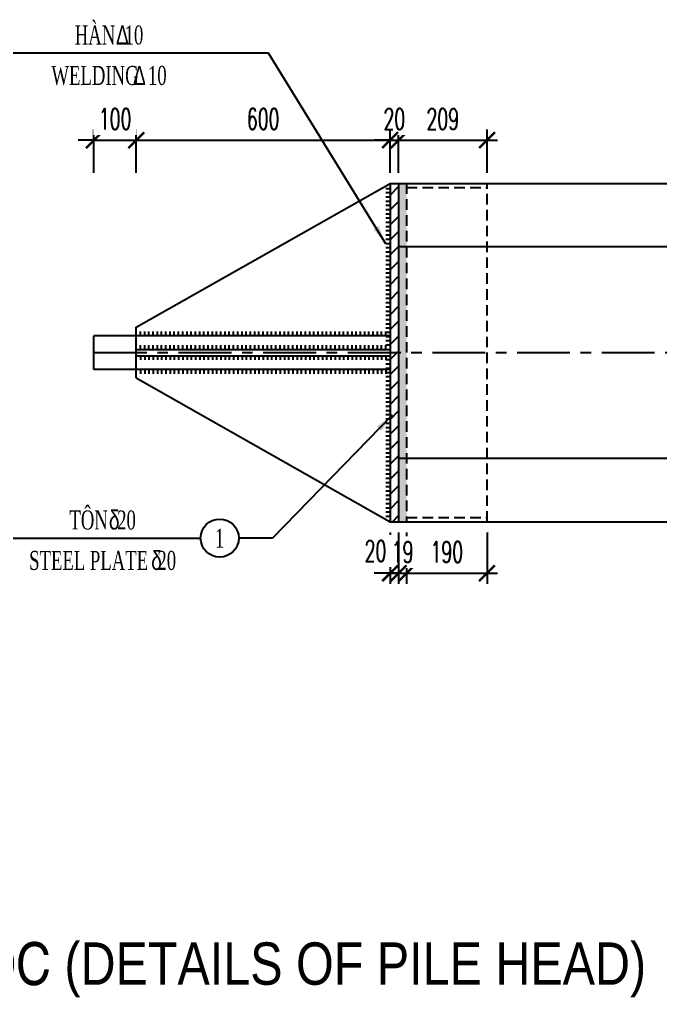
# Model space of a CAD drawing. Extents: x -687 to 808890, y -259 to 107959.
# Drawn here: x 769279 to 770793, y 91647 to 93959 of the extents above; entities that cross this region are included whole.
import ezdxf
from ezdxf.enums import TextEntityAlignment as Align

# ---------------------------------------------------------------- set-up
doc = ezdxf.new("R2010")
doc.units = 0
doc.header["$MEASUREMENT"] = 0
doc.header["$PDMODE"] = 3
doc.linetypes.add('CENTER', pattern=[2, 1.25, -0.25, 0.25, -0.25])
doc.linetypes.add('HIDDEN', pattern=[0.375, 0.25, -0.125])
doc.layers.get('0').update_dxf_attribs({"color": 3, "linetype": 'CONTINUOUS'})
doc.layers.get('DEFPOINTS').update_dxf_attribs({"linetype": 'CONTINUOUS'})
for name, color, linetype in [('Han', 7, 'CONTINUOUS'), ('Hatch', 5, 'CONTINUOUS'), ('Hidden', 4, 'HIDDEN'), ('Kich thuoc', 4, 'CONTINUOUS'), ('Text', 3, 'CONTINUOUS'), ('Thep dai', 6, 'CONTINUOUS'), ('Tim', 8, 'CENTER')]:
    doc.layers.add(name, color=color, linetype=linetype)
doc.styles.add('Kichthuoc', font='romans.shx', dxfattribs={"width": 0.6})
doc.styles.get("Standard").update_dxf_attribs({"font": 'vntimeh.shx', "width": 0.65})
doc.styles.add('SYMBOL', font='greeks.shx', dxfattribs={"width": 0.8})
doc.styles.add('Ten', font='VHARIALN.TTF')
doc.dimstyles.new('Dim 250', dxfattribs={"dimscale": 250, "dimtxt": 0.2, "dimasz": 0.15, "dimexe": 0.1, "dimexo": 0.1, "dimgap": 0.1, "dimtad": 1, "dimdec": 0, "dimlfac": -1, "dimzin": 0, "dimdsep": 46, "dimtxsty": 'Kichthuoc', "dimblk": 'ARCHTICK', "dimcen": 0.1, "dimdle": 0.1, "dimclrd": 4, "dimclre": 4, "dimclrt": 3, "dimadec": 0, "dimazin": 0, "dimtfac": 1, "dimtdec": 0, "dimtix": 1, "dimtmove": 2, "dimatfit": 3, "dimfxl": 1, "dimtfill": 1, "dimtolj": 1, "dimtzin": 0, "dimarcsym": 0})
doc.dimstyles.new('Le 250', dxfattribs={"dimscale": 250, "dimtxt": 0.22, "dimasz": 0.18, "dimexe": 0.1, "dimexo": 0.2, "dimgap": 0.1, "dimtad": 1, "dimdec": 0, "dimzin": 0, "dimdsep": 46, "dimtxsty": 'Kichthuoc', "dimblk": 'ARCHTICK', "dimcen": 0, "dimdle": 0.1, "dimclrd": 2, "dimclre": 2, "dimclrt": 256, "dimadec": 0, "dimazin": 0, "dimtfac": 1, "dimtdec": 0, "dimtix": 1, "dimtmove": 2, "dimatfit": 3, "dimfxl": 1, "dimtolj": 1, "dimtzin": 0, "dimarcsym": 0})
pattern_1 = [(45, (1262.832, -10914.522), (-17.6776695, 17.6776695), [])]

# ---------------------------------------------------------------- blocks, each defined once
blk = doc.blocks.new('_ArchTick')
at = {"color": 0, "linetype": 'ByBlock', "const_width": 0.15}
blk.add_lwpolyline([(-0.5, -0.5), (0.5, 0.5)], dxfattribs=at)
blk = doc.blocks.new('*D77')
at = {"layer": 'DEFPOINTS', "color": 0}
for p in [(770383.6, 93674.2), (770174.6, 93571.9), (770383.6, 93571.9)]:
    blk.add_point(p, dxfattribs=at)
at = {"layer": 'Kich thuoc', "color": 4, "lineweight": -2}
for p, q in [((770174.6, 93596.9), (770174.6, 93699.2)), ((770383.6, 93596.9), (770383.6, 93699.2)), ((770149.6, 93674.2), (770408.6, 93674.2))]:
    blk.add_line(p, q, dxfattribs=at)
at = {"layer": 'Kich thuoc', "color": 4, "lineweight": -2, "xscale": 37.5, "yscale": 37.5, "zscale": 37.5, "rotation": 180}
blk.add_blockref('_ArchTick', (770174.6, 93674.2), dxfattribs=at)
at = {"layer": 'Kich thuoc', "color": 4, "lineweight": -2, "xscale": 37.5, "yscale": 37.5, "zscale": 37.5}
blk.add_blockref('_ArchTick', (770383.6, 93674.2), dxfattribs=at)
at = {"layer": 'Kich thuoc', "color": 3, "insert": (770279.1, 93724.2), "char_height": 50, "attachment_point": 5, "style": 'Kichthuoc', "bg_fill": 3, "box_fill_scale": 1.25, "bg_fill_color": 256, "bg_fill_true_color": 13158600, "bg_fill_transparency": 8275228}
blk.add_mtext('\\A1;209', dxfattribs=at)
blk = doc.blocks.new('*D78')
at = {"layer": 'DEFPOINTS', "color": 0}
for p in [(770193.6, 92771.9), (770383.6, 92771.9), (770383.6, 92650.3)]:
    blk.add_point(p, dxfattribs=at)
at = {"layer": 'Kich thuoc', "color": 4, "lineweight": -2}
for p, q in [((770193.6, 92746.9), (770193.6, 92625.3)), ((770383.6, 92746.9), (770383.6, 92625.3)), ((770168.6, 92650.3), (770408.6, 92650.3))]:
    blk.add_line(p, q, dxfattribs=at)
at = {"layer": 'Kich thuoc', "color": 4, "lineweight": -2, "xscale": 37.5, "yscale": 37.5, "zscale": 37.5, "rotation": 180}
blk.add_blockref('_ArchTick', (770193.6, 92650.3), dxfattribs=at)
at = {"layer": 'Kich thuoc', "color": 4, "lineweight": -2, "xscale": 37.5, "yscale": 37.5, "zscale": 37.5}
blk.add_blockref('_ArchTick', (770383.6, 92650.3), dxfattribs=at)
at = {"layer": 'Kich thuoc', "color": 3, "insert": (770288.6, 92700.3), "char_height": 50, "attachment_point": 5, "style": 'Kichthuoc', "bg_fill": 3, "box_fill_scale": 1.25, "bg_fill_color": 256, "bg_fill_true_color": 13158600, "bg_fill_transparency": 11732736}
blk.add_mtext('\\A1;190', dxfattribs=at)
blk = doc.blocks.new('*D79')
at = {"layer": 'DEFPOINTS', "color": 0}
for p in [(770174.6, 92771.9), (770193.6, 92771.9), (770193.6, 92650.3)]:
    blk.add_point(p, dxfattribs=at)
at = {"layer": 'Kich thuoc', "color": 4, "lineweight": -2}
for p, q in [((770174.6, 92746.9), (770174.6, 92625.3)), ((770193.6, 92746.9), (770193.6, 92625.3)), ((770174.6, 92650.3), (770137.1, 92650.3)), ((770174.6, 92650.3), (770193.6, 92650.3)), ((770193.6, 92650.3), (770231.1, 92650.3))]:
    blk.add_line(p, q, dxfattribs=at)
at = {"layer": 'Kich thuoc', "color": 4, "lineweight": -2, "xscale": 37.5, "yscale": 37.5, "zscale": 37.5}
blk.add_blockref('_ArchTick', (770174.6, 92650.3), dxfattribs=at)
at = {"layer": 'Kich thuoc', "color": 4, "lineweight": -2, "xscale": 37.5, "yscale": 37.5, "zscale": 37.5, "rotation": 180}
blk.add_blockref('_ArchTick', (770193.6, 92650.3), dxfattribs=at)
at = {"layer": 'Kich thuoc', "color": 3, "insert": (770184.1, 92700.3), "char_height": 50, "attachment_point": 5, "style": 'Kichthuoc', "bg_fill": 3, "box_fill_scale": 1.25, "bg_fill_color": 256, "bg_fill_true_color": 13158600, "bg_fill_transparency": 11596748}
blk.add_mtext('\\A1;19', dxfattribs=at)
blk = doc.blocks.new('*D80')
at = {"layer": 'DEFPOINTS', "color": 0}
for p in [(770154.6, 92771.9), (770174.6, 92771.9), (770174.6, 92650.3)]:
    blk.add_point(p, dxfattribs=at)
at = {"layer": 'Kich thuoc', "color": 4, "lineweight": -2}
for p, q in [((770154.6, 92746.9), (770154.6, 92625.3)), ((770174.6, 92746.9), (770174.6, 92625.3)), ((770154.6, 92650.3), (770117.1, 92650.3)), ((770154.6, 92650.3), (770174.6, 92650.3)), ((770174.6, 92650.3), (770212.1, 92650.3))]:
    blk.add_line(p, q, dxfattribs=at)
at = {"layer": 'Kich thuoc', "color": 3, "insert": (770120, 92702.8), "char_height": 50, "attachment_point": 5, "style": 'Kichthuoc', "bg_fill": 3, "box_fill_scale": 1.25, "bg_fill_color": 256, "bg_fill_true_color": 13158600, "bg_fill_transparency": 11732736}
blk.add_mtext('\\A1;20', dxfattribs=at)
at = {"layer": 'Kich thuoc', "color": 4, "lineweight": -2, "xscale": 37.5, "yscale": 37.5, "zscale": 37.5}
blk.add_blockref('_ArchTick', (770154.6, 92650.3), dxfattribs=at)
at = {"layer": 'Kich thuoc', "color": 4, "lineweight": -2, "xscale": 37.5, "yscale": 37.5, "zscale": 37.5, "rotation": 180}
blk.add_blockref('_ArchTick', (770174.6, 92650.3), dxfattribs=at)
blk = doc.blocks.new('*D81')
at = {"layer": 'DEFPOINTS', "color": 0}
for p in [(770174.6, 93674.2), (770154.6, 93571.9), (770174.6, 93571.9)]:
    blk.add_point(p, dxfattribs=at)
at = {"layer": 'Kich thuoc', "color": 4, "lineweight": -2}
for p, q in [((770154.6, 93596.9), (770154.6, 93699.2)), ((770174.6, 93596.9), (770174.6, 93699.2)), ((770154.6, 93674.2), (770117.1, 93674.2)), ((770154.6, 93674.2), (770174.6, 93674.2)), ((770174.6, 93674.2), (770212.1, 93674.2))]:
    blk.add_line(p, q, dxfattribs=at)
at = {"layer": 'Kich thuoc', "color": 4, "lineweight": -2, "xscale": 37.5, "yscale": 37.5, "zscale": 37.5}
blk.add_blockref('_ArchTick', (770154.6, 93674.2), dxfattribs=at)
at = {"layer": 'Kich thuoc', "color": 4, "lineweight": -2, "xscale": 37.5, "yscale": 37.5, "zscale": 37.5, "rotation": 180}
blk.add_blockref('_ArchTick', (770174.6, 93674.2), dxfattribs=at)
at = {"layer": 'Kich thuoc', "color": 3, "insert": (770164.6, 93724.2), "char_height": 50, "attachment_point": 5, "style": 'Kichthuoc', "bg_fill": 3, "box_fill_scale": 1.25, "bg_fill_color": 256, "bg_fill_true_color": 13158600, "bg_fill_transparency": 11596748}
blk.add_mtext('\\A1;20', dxfattribs=at)
blk = doc.blocks.new('*D82')
at = {"layer": 'DEFPOINTS', "color": 0}
for p in [(770154.6, 93674.2), (769554.6, 93571.9), (770154.6, 93571.9)]:
    blk.add_point(p, dxfattribs=at)
at = {"layer": 'Kich thuoc', "color": 4, "lineweight": -2}
for p, q in [((769554.6, 93596.9), (769554.6, 93699.2)), ((770154.6, 93596.9), (770154.6, 93699.2)), ((769529.6, 93674.2), (770179.6, 93674.2))]:
    blk.add_line(p, q, dxfattribs=at)
at = {"layer": 'Kich thuoc', "color": 4, "lineweight": -2, "xscale": 37.5, "yscale": 37.5, "zscale": 37.5, "rotation": 180}
blk.add_blockref('_ArchTick', (769554.6, 93674.2), dxfattribs=at)
at = {"layer": 'Kich thuoc', "color": 4, "lineweight": -2, "xscale": 37.5, "yscale": 37.5, "zscale": 37.5}
blk.add_blockref('_ArchTick', (770154.6, 93674.2), dxfattribs=at)
at = {"layer": 'Kich thuoc', "color": 3, "insert": (769854.6, 93724.2), "char_height": 50, "attachment_point": 5, "style": 'Kichthuoc', "bg_fill": 3, "box_fill_scale": 1.25, "bg_fill_color": 256, "bg_fill_true_color": 13158600, "bg_fill_transparency": 11732736}
blk.add_mtext('\\A1;600', dxfattribs=at)
blk = doc.blocks.new('*D83')
at = {"layer": 'DEFPOINTS', "color": 0}
for p in [(769554.6, 93674.2), (769454.6, 93571.9), (769554.6, 93571.9)]:
    blk.add_point(p, dxfattribs=at)
at = {"layer": 'Kich thuoc', "color": 4, "lineweight": -2}
for p, q in [((769454.6, 93596.9), (769454.6, 93699.2)), ((769554.6, 93596.9), (769554.6, 93699.2)), ((769454.6, 93674.2), (769417.1, 93674.2)), ((769454.6, 93674.2), (769554.6, 93674.2)), ((769554.6, 93674.2), (769592.1, 93674.2))]:
    blk.add_line(p, q, dxfattribs=at)
at = {"layer": 'Kich thuoc', "color": 4, "lineweight": -2, "xscale": 37.5, "yscale": 37.5, "zscale": 37.5}
blk.add_blockref('_ArchTick', (769454.6, 93674.2), dxfattribs=at)
at = {"layer": 'Kich thuoc', "color": 4, "lineweight": -2, "xscale": 37.5, "yscale": 37.5, "zscale": 37.5, "rotation": 180}
blk.add_blockref('_ArchTick', (769554.6, 93674.2), dxfattribs=at)
at = {"layer": 'Kich thuoc', "color": 3, "insert": (769504.6, 93724.2), "char_height": 50, "attachment_point": 5, "style": 'Kichthuoc', "bg_fill": 3, "box_fill_scale": 1.25, "bg_fill_color": 256, "bg_fill_true_color": 13158600, "bg_fill_transparency": 11732736}
blk.add_mtext('\\A1;100', dxfattribs=at)

msp = doc.modelspace()

# ---------------------------------------------------------------- linework, layer by layer
msp.add_line((769554.6, 93111.9), (769554.6, 93231.9))
at = {"layer": 'Han'}
for p, q in [((770154.6, 93559.4), (770144.6, 93559.4)), ((770154.6, 93549.4), (770144.6, 93549.4)), ((770154.6, 93539.4), (770144.6, 93539.4)), ((770154.6, 93529.4), (770144.6, 93529.4)), ((770154.6, 93519.4), (770144.6, 93519.4)), ((770154.6, 93509.4), (770144.6, 93509.4)), ((770154.6, 93499.4), (770144.6, 93499.4)), ((770154.6, 93489.4), (770144.6, 93489.4)), ((770154.6, 93479.4), (770144.6, 93479.4)), ((770154.6, 93469.4), (770144.6, 93469.4)), ((770154.6, 93459.4), (770144.6, 93459.4)), ((770154.6, 93449.4), (770144.6, 93449.4)), ((770154.6, 93439.4), (770144.6, 93439.4)), ((770154.6, 93429.4), (770144.6, 93429.4)), ((770154.6, 93419.4), (770144.6, 93419.4)), ((770154.6, 93409.4), (770144.6, 93409.4)), ((770154.6, 93399.4), (770144.6, 93399.4)), ((770154.6, 93389.4), (770144.6, 93389.4)), ((770154.6, 93379.4), (770144.6, 93379.4)), ((770154.6, 93369.4), (770144.6, 93369.4)), ((770154.6, 93359.4), (770144.6, 93359.4)), ((770154.6, 93349.4), (770144.6, 93349.4)), ((770154.6, 93339.4), (770144.6, 93339.4)), ((770154.6, 93329.4), (770144.6, 93329.4)), ((770154.6, 93319.4), (770144.6, 93319.4)), ((770154.6, 93309.4), (770144.6, 93309.4)), ((770154.6, 93299.4), (770144.6, 93299.4)), ((770154.6, 93289.4), (770144.6, 93289.4)), ((770154.6, 93279.4), (770144.6, 93279.4)), ((770154.6, 93269.4), (770144.6, 93269.4)), ((770154.6, 93259.4), (770144.6, 93259.4)), ((770154.6, 93249.4), (770144.6, 93249.4)), ((770154.6, 93239.4), (770144.6, 93239.4)), ((769564.6, 93211.9), (769564.6, 93221.9)), ((769564.6, 93211.9), (769564.6, 93221.9)), ((769574.6, 93211.9), (769574.6, 93221.9)), ((769574.6, 93211.9), (769574.6, 93221.9)), ((769584.6, 93211.9), (769584.6, 93221.9)), ((769594.6, 93211.9), (769594.6, 93221.9)), ((769604.6, 93211.9), (769604.6, 93221.9)), ((769614.6, 93211.9), (769614.6, 93221.9)), ((769624.6, 93211.9), (769624.6, 93221.9)), ((769634.6, 93211.9), (769634.6, 93221.9)), ((769644.6, 93211.9), (769644.6, 93221.9)), ((769654.6, 93211.9), (769654.6, 93221.9)), ((769664.6, 93211.9), (769664.6, 93221.9)), ((769674.6, 93211.9), (769674.6, 93221.9)), ((769684.6, 93211.9), (769684.6, 93221.9)), ((769694.6, 93211.9), (769694.6, 93221.9)), ((769704.6, 93211.9), (769704.6, 93221.9)), ((769714.6, 93211.9), (769714.6, 93221.9)), ((769724.6, 93211.9), (769724.6, 93221.9)), ((769734.6, 93211.9), (769734.6, 93221.9)), ((769744.6, 93211.9), (769744.6, 93221.9)), ((769754.6, 93211.9), (769754.6, 93221.9)), ((769764.6, 93211.9), (769764.6, 93221.9)), ((769774.6, 93211.9), (769774.6, 93221.9)), ((769784.6, 93211.9), (769784.6, 93221.9)), ((769794.6, 93211.9), (769794.6, 93221.9)), ((769804.6, 93211.9), (769804.6, 93221.9)), ((769814.6, 93211.9), (769814.6, 93221.9)), ((769824.6, 93211.9), (769824.6, 93221.9)), ((769834.6, 93211.9), (769834.6, 93221.9)), ((769844.6, 93211.9), (769844.6, 93221.9)), ((769854.6, 93211.9), (769854.6, 93221.9)), ((769864.6, 93211.9), (769864.6, 93221.9)), ((769874.6, 93211.9), (769874.6, 93221.9)), ((769884.6, 93211.9), (769884.6, 93221.9)), ((769894.6, 93211.9), (769894.6, 93221.9)), ((769904.6, 93211.9), (769904.6, 93221.9)), ((769914.6, 93211.9), (769914.6, 93221.9)), ((769924.6, 93211.9), (769924.6, 93221.9)), ((769934.6, 93211.9), (769934.6, 93221.9)), ((769944.6, 93211.9), (769944.6, 93221.9)), ((769954.6, 93211.9), (769954.6, 93221.9)), ((769964.6, 93211.9), (769964.6, 93221.9)), ((769974.6, 93211.9), (769974.6, 93221.9)), ((769984.6, 93211.9), (769984.6, 93221.9)), ((769994.6, 93211.9), (769994.6, 93221.9)), ((770004.6, 93211.9), (770004.6, 93221.9)), ((770014.6, 93211.9), (770014.6, 93221.9)), ((770024.6, 93211.9), (770024.6, 93221.9)), ((770034.6, 93211.9), (770034.6, 93221.9)), ((770044.6, 93211.9), (770044.6, 93221.9)), ((770054.6, 93211.9), (770054.6, 93221.9)), ((770064.6, 93211.9), (770064.6, 93221.9)), ((770074.6, 93211.9), (770074.6, 93221.9)), ((770084.6, 93211.9), (770084.6, 93221.9)), ((770094.6, 93211.9), (770094.6, 93221.9)), ((770104.6, 93211.9), (770104.6, 93221.9)), ((770114.6, 93211.9), (770114.6, 93221.9)), ((770124.6, 93211.9), (770124.6, 93221.9)), ((770134.6, 93211.9), (770134.6, 93221.9)), ((770154.6, 93229.4), (770144.6, 93229.4)), ((770144.6, 93211.9), (770144.6, 93221.9)), ((770154.6, 93219.4), (770144.6, 93219.4)), ((769564.6, 93179.4), (769564.6, 93189.4)), ((769564.6, 93179.4), (769564.6, 93189.4)), ((769574.6, 93179.4), (769574.6, 93189.4)), ((769574.6, 93179.4), (769574.6, 93189.4)), ((769584.6, 93179.4), (769584.6, 93189.4)), ((769594.6, 93179.4), (769594.6, 93189.4)), ((769604.6, 93179.4), (769604.6, 93189.4)), ((769614.6, 93179.4), (769614.6, 93189.4)), ((769624.6, 93179.4), (769624.6, 93189.4)), ((769634.6, 93179.4), (769634.6, 93189.4)), ((769644.6, 93179.4), (769644.6, 93189.4)), ((769654.6, 93179.4), (769654.6, 93189.4)), ((769664.6, 93179.4), (769664.6, 93189.4)), ((769674.6, 93179.4), (769674.6, 93189.4)), ((769684.6, 93179.4), (769684.6, 93189.4)), ((769694.6, 93179.4), (769694.6, 93189.4)), ((769704.6, 93179.4), (769704.6, 93189.4)), ((769714.6, 93179.4), (769714.6, 93189.4)), ((769724.6, 93179.4), (769724.6, 93189.4)), ((769734.6, 93179.4), (769734.6, 93189.4)), ((769744.6, 93179.4), (769744.6, 93189.4)), ((769754.6, 93179.4), (769754.6, 93189.4)), ((769764.6, 93179.4), (769764.6, 93189.4)), ((769774.6, 93179.4), (769774.6, 93189.4)), ((769784.6, 93179.4), (769784.6, 93189.4)), ((769794.6, 93179.4), (769794.6, 93189.4)), ((769804.6, 93179.4), (769804.6, 93189.4)), ((769814.6, 93179.4), (769814.6, 93189.4)), ((769824.6, 93179.4), (769824.6, 93189.4)), ((769834.6, 93179.4), (769834.6, 93189.4)), ((769844.6, 93179.4), (769844.6, 93189.4)), ((769854.6, 93179.4), (769854.6, 93189.4)), ((769864.6, 93179.4), (769864.6, 93189.4)), ((769874.6, 93179.4), (769874.6, 93189.4)), ((769884.6, 93179.4), (769884.6, 93189.4)), ((769894.6, 93179.4), (769894.6, 93189.4)), ((769904.6, 93179.4), (769904.6, 93189.4)), ((769914.6, 93179.4), (769914.6, 93189.4)), ((769924.6, 93179.4), (769924.6, 93189.4)), ((769934.6, 93179.4), (769934.6, 93189.4)), ((769944.6, 93179.4), (769944.6, 93189.4)), ((769954.6, 93179.4), (769954.6, 93189.4)), ((769964.6, 93179.4), (769964.6, 93189.4)), ((769974.6, 93179.4), (769974.6, 93189.4)), ((769984.6, 93179.4), (769984.6, 93189.4)), ((769994.6, 93179.4), (769994.6, 93189.4)), ((770004.6, 93179.4), (770004.6, 93189.4)), ((770014.6, 93179.4), (770014.6, 93189.4)), ((770024.6, 93179.4), (770024.6, 93189.4)), ((770034.6, 93179.4), (770034.6, 93189.4)), ((770044.6, 93179.4), (770044.6, 93189.4)), ((770054.6, 93179.4), (770054.6, 93189.4)), ((770064.6, 93179.4), (770064.6, 93189.4)), ((770074.6, 93179.4), (770074.6, 93189.4)), ((770084.6, 93179.4), (770084.6, 93189.4)), ((770094.6, 93179.4), (770094.6, 93189.4)), ((770104.6, 93179.4), (770104.6, 93189.4)), ((770114.6, 93179.4), (770114.6, 93189.4)), ((770124.6, 93179.4), (770124.6, 93189.4)), ((770134.6, 93179.4), (770134.6, 93189.4)), ((770154.6, 93209.4), (770144.6, 93209.4)), ((770154.6, 93199.4), (770144.6, 93199.4)), ((770154.6, 93189.4), (770144.6, 93189.4)), ((770144.6, 93179.4), (770144.6, 93189.4)), ((769564.6, 93164.4), (769564.6, 93154.4)), ((769564.6, 93164.4), (769564.6, 93154.4)), ((769574.6, 93164.4), (769574.6, 93154.4)), ((769574.6, 93164.4), (769574.6, 93154.4)), ((769584.6, 93164.4), (769584.6, 93154.4)), ((769594.6, 93164.4), (769594.6, 93154.4)), ((769604.6, 93164.4), (769604.6, 93154.4)), ((769614.6, 93164.4), (769614.6, 93154.4)), ((769624.6, 93164.4), (769624.6, 93154.4)), ((769634.6, 93164.4), (769634.6, 93154.4)), ((769644.6, 93164.4), (769644.6, 93154.4)), ((769654.6, 93164.4), (769654.6, 93154.4)), ((769664.6, 93164.4), (769664.6, 93154.4)), ((769674.6, 93164.4), (769674.6, 93154.4)), ((769684.6, 93164.4), (769684.6, 93154.4)), ((769694.6, 93164.4), (769694.6, 93154.4)), ((769704.6, 93164.4), (769704.6, 93154.4)), ((769714.6, 93164.4), (769714.6, 93154.4)), ((769724.6, 93164.4), (769724.6, 93154.4)), ((769734.6, 93164.4), (769734.6, 93154.4)), ((769744.6, 93164.4), (769744.6, 93154.4)), ((769754.6, 93164.4), (769754.6, 93154.4)), ((769764.6, 93164.4), (769764.6, 93154.4)), ((769774.6, 93164.4), (769774.6, 93154.4)), ((769784.6, 93164.4), (769784.6, 93154.4)), ((769794.6, 93164.4), (769794.6, 93154.4)), ((769804.6, 93164.4), (769804.6, 93154.4)), ((769814.6, 93164.4), (769814.6, 93154.4)), ((769824.6, 93164.4), (769824.6, 93154.4)), ((769834.6, 93164.4), (769834.6, 93154.4)), ((769844.6, 93164.4), (769844.6, 93154.4)), ((769854.6, 93164.4), (769854.6, 93154.4)), ((769864.6, 93164.4), (769864.6, 93154.4)), ((769874.6, 93164.4), (769874.6, 93154.4)), ((769884.6, 93164.4), (769884.6, 93154.4)), ((769894.6, 93164.4), (769894.6, 93154.4)), ((769904.6, 93164.4), (769904.6, 93154.4)), ((769914.6, 93164.4), (769914.6, 93154.4)), ((769924.6, 93164.4), (769924.6, 93154.4)), ((769934.6, 93164.4), (769934.6, 93154.4)), ((769944.6, 93164.4), (769944.6, 93154.4)), ((769954.6, 93164.4), (769954.6, 93154.4)), ((769964.6, 93164.4), (769964.6, 93154.4)), ((769974.6, 93164.4), (769974.6, 93154.4)), ((769984.6, 93164.4), (769984.6, 93154.4)), ((769994.6, 93164.4), (769994.6, 93154.4)), ((770004.6, 93164.4), (770004.6, 93154.4)), ((770014.6, 93164.4), (770014.6, 93154.4)), ((770024.6, 93164.4), (770024.6, 93154.4)), ((770034.6, 93164.4), (770034.6, 93154.4)), ((770044.6, 93164.4), (770044.6, 93154.4)), ((770054.6, 93164.4), (770054.6, 93154.4)), ((770064.6, 93164.4), (770064.6, 93154.4)), ((770074.6, 93164.4), (770074.6, 93154.4)), ((770084.6, 93164.4), (770084.6, 93154.4)), ((770094.6, 93164.4), (770094.6, 93154.4)), ((770104.6, 93164.4), (770104.6, 93154.4)), ((770114.6, 93164.4), (770114.6, 93154.4)), ((770124.6, 93164.4), (770124.6, 93154.4)), ((770134.6, 93164.4), (770134.6, 93154.4)), ((770144.6, 93164.4), (770144.6, 93154.4)), ((770154.6, 93154.4), (770144.6, 93154.4)), ((770154.6, 93144.4), (770144.6, 93144.4)), ((769564.6, 93131.9), (769564.6, 93121.9)), ((769564.6, 93131.9), (769564.6, 93121.9)), ((769574.6, 93131.9), (769574.6, 93121.9)), ((769574.6, 93131.9), (769574.6, 93121.9)), ((769584.6, 93131.9), (769584.6, 93121.9)), ((769594.6, 93131.9), (769594.6, 93121.9)), ((769604.6, 93131.9), (769604.6, 93121.9)), ((769614.6, 93131.9), (769614.6, 93121.9)), ((769624.6, 93131.9), (769624.6, 93121.9)), ((769634.6, 93131.9), (769634.6, 93121.9)), ((769644.6, 93131.9), (769644.6, 93121.9)), ((769654.6, 93131.9), (769654.6, 93121.9)), ((769664.6, 93131.9), (769664.6, 93121.9)), ((769674.6, 93131.9), (769674.6, 93121.9)), ((769684.6, 93131.9), (769684.6, 93121.9)), ((769694.6, 93131.9), (769694.6, 93121.9)), ((769704.6, 93131.9), (769704.6, 93121.9)), ((769714.6, 93131.9), (769714.6, 93121.9)), ((769724.6, 93131.9), (769724.6, 93121.9)), ((769734.6, 93131.9), (769734.6, 93121.9)), ((769744.6, 93131.9), (769744.6, 93121.9)), ((769754.6, 93131.9), (769754.6, 93121.9)), ((769764.6, 93131.9), (769764.6, 93121.9)), ((769774.6, 93131.9), (769774.6, 93121.9)), ((769784.6, 93131.9), (769784.6, 93121.9)), ((769794.6, 93131.9), (769794.6, 93121.9)), ((769804.6, 93131.9), (769804.6, 93121.9)), ((769814.6, 93131.9), (769814.6, 93121.9)), ((769824.6, 93131.9), (769824.6, 93121.9)), ((769834.6, 93131.9), (769834.6, 93121.9)), ((769844.6, 93131.9), (769844.6, 93121.9)), ((769854.6, 93131.9), (769854.6, 93121.9)), ((769864.6, 93131.9), (769864.6, 93121.9)), ((769874.6, 93131.9), (769874.6, 93121.9)), ((769884.6, 93131.9), (769884.6, 93121.9)), ((769894.6, 93131.9), (769894.6, 93121.9)), ((769904.6, 93131.9), (769904.6, 93121.9)), ((769914.6, 93131.9), (769914.6, 93121.9)), ((769924.6, 93131.9), (769924.6, 93121.9)), ((769934.6, 93131.9), (769934.6, 93121.9)), ((769944.6, 93131.9), (769944.6, 93121.9)), ((769954.6, 93131.9), (769954.6, 93121.9)), ((769964.6, 93131.9), (769964.6, 93121.9)), ((769974.6, 93131.9), (769974.6, 93121.9)), ((769984.6, 93131.9), (769984.6, 93121.9)), ((769994.6, 93131.9), (769994.6, 93121.9)), ((770004.6, 93131.9), (770004.6, 93121.9)), ((770014.6, 93131.9), (770014.6, 93121.9)), ((770024.6, 93131.9), (770024.6, 93121.9)), ((770034.6, 93131.9), (770034.6, 93121.9)), ((770044.6, 93131.9), (770044.6, 93121.9)), ((770054.6, 93131.9), (770054.6, 93121.9)), ((770064.6, 93131.9), (770064.6, 93121.9)), ((770074.6, 93131.9), (770074.6, 93121.9)), ((770084.6, 93131.9), (770084.6, 93121.9)), ((770094.6, 93131.9), (770094.6, 93121.9)), ((770104.6, 93131.9), (770104.6, 93121.9)), ((770114.6, 93131.9), (770114.6, 93121.9)), ((770124.6, 93131.9), (770124.6, 93121.9)), ((770134.6, 93131.9), (770134.6, 93121.9)), ((770154.6, 93134.4), (770144.6, 93134.4)), ((770144.6, 93131.9), (770144.6, 93121.9)), ((770154.6, 93124.4), (770144.6, 93124.4)), ((770154.6, 93114.4), (770144.6, 93114.4)), ((770154.6, 93104.4), (770144.6, 93104.4)), ((770154.6, 93094.4), (770144.6, 93094.4)), ((770154.6, 93084.4), (770144.6, 93084.4)), ((770154.6, 93074.4), (770144.6, 93074.4)), ((770154.6, 93064.4), (770144.6, 93064.4)), ((770154.6, 93054.4), (770144.6, 93054.4)), ((770154.6, 93044.4), (770144.6, 93044.4)), ((770154.6, 93034.4), (770144.6, 93034.4)), ((770154.6, 93024.4), (770144.6, 93024.4)), ((770154.6, 93014.4), (770144.6, 93014.4)), ((770154.6, 93004.4), (770144.6, 93004.4)), ((770154.6, 92994.4), (770144.6, 92994.4)), ((770154.6, 92984.4), (770144.6, 92984.4)), ((770154.6, 92974.4), (770144.6, 92974.4)), ((770154.6, 92964.4), (770144.6, 92964.4)), ((770154.6, 92954.4), (770144.6, 92954.4)), ((770154.6, 92944.4), (770144.6, 92944.4)), ((770154.6, 92934.4), (770144.6, 92934.4)), ((770154.6, 92924.4), (770144.6, 92924.4)), ((770154.6, 92914.4), (770144.6, 92914.4)), ((770154.6, 92904.4), (770144.6, 92904.4)), ((770154.6, 92894.4), (770144.6, 92894.4)), ((770154.6, 92884.4), (770144.6, 92884.4)), ((770154.6, 92874.4), (770144.6, 92874.4)), ((770154.6, 92864.4), (770144.6, 92864.4)), ((770154.6, 92854.4), (770144.6, 92854.4)), ((770154.6, 92844.4), (770144.6, 92844.4)), ((770154.6, 92834.4), (770144.6, 92834.4)), ((770154.6, 92824.4), (770144.6, 92824.4)), ((770154.6, 92814.4), (770144.6, 92814.4)), ((770154.6, 92804.4), (770144.6, 92804.4)), ((770154.6, 92794.4), (770144.6, 92794.4)), ((770154.6, 92784.4), (770144.6, 92784.4))]:
    msp.add_line(p, q, dxfattribs=at)
at = {"layer": 'Hatch', "color": 9}
for p, q in [((770999.9, 93421.9), (770174.6, 93421.9)), ((771003.5, 92921.9), (770174.6, 92921.9))]:
    msp.add_line(p, q, dxfattribs=at)
at = {"layer": 'Kich thuoc', "color": 2}
msp.add_line((769866.9, 93879.9), (769235.3, 93879.9), dxfattribs=at)
at = {"layer": 'Kich thuoc'}
for p, q in [((769554.6, 93164.4), (769554.6, 93179.4)), ((769554.6, 93179.4), (770154.6, 93179.4)), ((769554.6, 93164.4), (770154.6, 93164.4))]:
    msp.add_line(p, q, dxfattribs=at)
at = {"layer": 'Text'}
msp.add_circle((769751.8, 92733.4), 45, dxfattribs=at)
at = {"layer": 'Thep dai'}
for p, q in [((770154.6, 93211.9), (769454.6, 93211.9)), ((769454.6, 93131.9), (769454.6, 93211.9)), ((770154.6, 93131.9), (769454.6, 93131.9))]:
    msp.add_line(p, q, dxfattribs=at)
at = {"layer": 'Tim', "ltscale": 100}
msp.add_line((769454.6, 93171.9), (771101.4, 93171.9), dxfattribs=at)

# ---------------------------------------------------------------- texts
at = {"layer": 'Text', "width": 0.65}
for s, p in [('hµn  10', (769490.3, 93900.2)), ('welding  10', (769490.3, 93804.6)), ('t«n  20', (769475.2, 92753.7)), ('steel plate  20', (769475.2, 92658.1))]:
    msp.add_text(s, height=45, dxfattribs=at).set_placement(p, align=Align.CENTER)
at = {"layer": 'Text', "style": 'SYMBOL', "width": 0.75}
for s, p in [('D', (769506.8, 93900.2)), ('D', (769546.9, 93804.6)), ('d', (769490, 92753.7)), ('d', (769590, 92658.1))]:
    msp.add_text(s, height=45, dxfattribs=at).set_placement(p)
at = {"layer": 'Text', "width": 0.65}
msp.add_text('1', height=45, dxfattribs=at).set_placement((769751.8, 92733.4), align=Align.MIDDLE)
at = {"layer": 'Text', "color": 3, "style": 'Ten'}
msp.add_text('Chi tiÕt ®Çu cäc (details of pile head)', height=100, dxfattribs=at).set_placement((769539, 91677.5), align=Align.CENTER)

# ---------------------------------------------------------------- leaders
at = {"layer": 'Kich thuoc'}
for points, override in [([(770144.6, 93429.4), (769866.9, 93879.9)], {"dimtad": 0}), ([(770159.6, 93024.3), (769876.6, 92733.4), (769796.8, 92733.4)], {"dimgap": 0.1, "dimtad": 0}), ([(769094.8, 92904.2), (769191.6, 92733.4), (769706.8, 92733.4)], {"dimgap": 0.1, "dimtad": 0})]:
    msp.add_leader(points, dimstyle='Le 250', override=override, dxfattribs=at)

# ---------------------------------------------------------------- next in the draw order: dimensions: what is measured, and where the dimension line sits
for base, p1, p2, picture, middle in [((770383.6, 93674.2), (770174.6, 93571.9), (770383.6, 93571.9), '*D77', (770279.1, 93724.2)), ((770383.6, 92650.3), (770193.6, 92771.9), (770383.6, 92771.9), '*D78', (770288.6, 92700.3))]:
    dim = msp.add_linear_dim(base=base, p1=p1, p2=p2, dimstyle='Dim 250', dxfattribs=at)
    dim.commit()
    dim.dimension.update_dxf_attribs({"geometry": picture, "text_midpoint": middle})

# ---------------------------------------------------------------- next in the draw order: linework, layer by layer
msp.add_line((770154.6, 93571.9), (771083.4, 93571.9))
at = {"layer": 'Hidden', "ltscale": 100}
for p, q in [((770193.6, 93561.9), (770383.6, 93561.9)), ((770383.6, 92771.9), (770383.6, 93571.9))]:
    msp.add_line(p, q, dxfattribs=at)

# ---------------------------------------------------------------- next in the draw order: dimensions: what is measured, and where the dimension line sits
at = {"layer": 'Kich thuoc'}
dim = msp.add_linear_dim(base=(770193.6, 92650.3), p1=(770174.6, 92771.9), p2=(770193.6, 92771.9), dimstyle='Dim 250', dxfattribs=at)
dim.commit()
dim.dimension.update_dxf_attribs({"geometry": '*D79', "text_midpoint": (770184.1, 92700.3)})

# ---------------------------------------------------------------- next in the draw order: dimensions: what is measured, and where the dimension line sits
dim = msp.add_linear_dim(base=(770174.6, 92650.3), p1=(770154.6, 92771.9), p2=(770174.6, 92771.9), dimstyle='Dim 250', dxfattribs=at)
dim.commit()
dim.dimension.update_dxf_attribs({"geometry": '*D80', "text_midpoint": (770120, 92702.8), "dimtype": 160})

# ---------------------------------------------------------------- next in the draw order: hatches: boundary and pattern name
at = {"layer": 'Hatch'}
h = msp.add_hatch(dxfattribs=at)
h.set_pattern_fill('ANSI31', color=256, scale=200, style=0)
h.set_pattern_definition(pattern_1)
h.paths.add_polyline_path([(770174.6, 93171.9), (770154.6, 93171.9), (770154.6, 92771.9), (770174.6, 92771.9)])
h = msp.add_hatch(color=7, dxfattribs=at)
h.paths.add_polyline_path([(770193.6, 93171.9), (770174.6, 93171.9), (770174.6, 92921.9), (770193.6, 92921.9)])
h.paths.add_polyline_path([(770193.6, 92921.9), (770174.6, 92921.9), (770174.6, 92771.9), (770193.6, 92771.9)])

# ---------------------------------------------------------------- next in the draw order: linework, layer by layer
for p, q in [((769554.6, 93111.9), (770154.6, 92771.9)), ((770154.6, 92771.9), (771077.1, 92771.9))]:
    msp.add_line(p, q)
at = {"layer": 'Hidden', "ltscale": 100}
for p, q in [((770193.6, 93571.9), (770193.6, 92771.9)), ((770193.6, 92781.9), (770383.6, 92781.9))]:
    msp.add_line(p, q, dxfattribs=at)

# ---------------------------------------------------------------- next in the draw order: dimensions: what is measured, and where the dimension line sits
at = {"layer": 'Kich thuoc'}
dim = msp.add_linear_dim(base=(770174.6, 93674.2), p1=(770154.6, 93571.9), p2=(770174.6, 93571.9), dimstyle='Dim 250', dxfattribs=at)
dim.commit()
dim.dimension.update_dxf_attribs({"geometry": '*D81', "text_midpoint": (770164.6, 93724.2)})

# ---------------------------------------------------------------- next in the draw order: linework, layer by layer
for p, q in [((769554.6, 93231.9), (770154.6, 93571.9)), ((770154.6, 93571.9), (770154.6, 92771.9)), ((770174.6, 93571.9), (770174.6, 92771.9))]:
    msp.add_line(p, q)

# ---------------------------------------------------------------- next in the draw order: dimensions: what is measured, and where the dimension line sits
dim = msp.add_linear_dim(base=(770154.6, 93674.2), p1=(769554.6, 93571.9), p2=(770154.6, 93571.9), dimstyle='Dim 250', dxfattribs=at)
dim.commit()
dim.dimension.update_dxf_attribs({"geometry": '*D82', "text_midpoint": (769854.6, 93724.2)})

# ---------------------------------------------------------------- next in the draw order: hatches: boundary and pattern name
at = {"layer": 'Hatch'}
h = msp.add_hatch(dxfattribs=at)
h.set_pattern_fill('ANSI31', color=256, scale=200, style=0)
h.set_pattern_definition(pattern_1)
h.paths.add_polyline_path([(770174.6, 93571.9), (770154.6, 93571.9), (770154.6, 93171.9), (770174.6, 93171.9)])
h = msp.add_hatch(color=7, dxfattribs=at)
h.paths.add_polyline_path([(770193.6, 93571.9), (770174.6, 93571.9), (770174.6, 93421.9), (770193.6, 93421.9)])
h.paths.add_polyline_path([(770193.6, 93421.9), (770174.6, 93421.9), (770174.6, 93171.9), (770193.6, 93171.9)])

# ---------------------------------------------------------------- next in the draw order: dimensions: what is measured, and where the dimension line sits
at = {"layer": 'Kich thuoc'}
dim = msp.add_linear_dim(base=(769554.6, 93674.2), p1=(769454.6, 93571.9), p2=(769554.6, 93571.9), dimstyle='Dim 250', dxfattribs=at)
dim.commit()
dim.dimension.update_dxf_attribs({"geometry": '*D83', "text_midpoint": (769504.6, 93724.2)})

doc.saveas('drawing.dxf')
